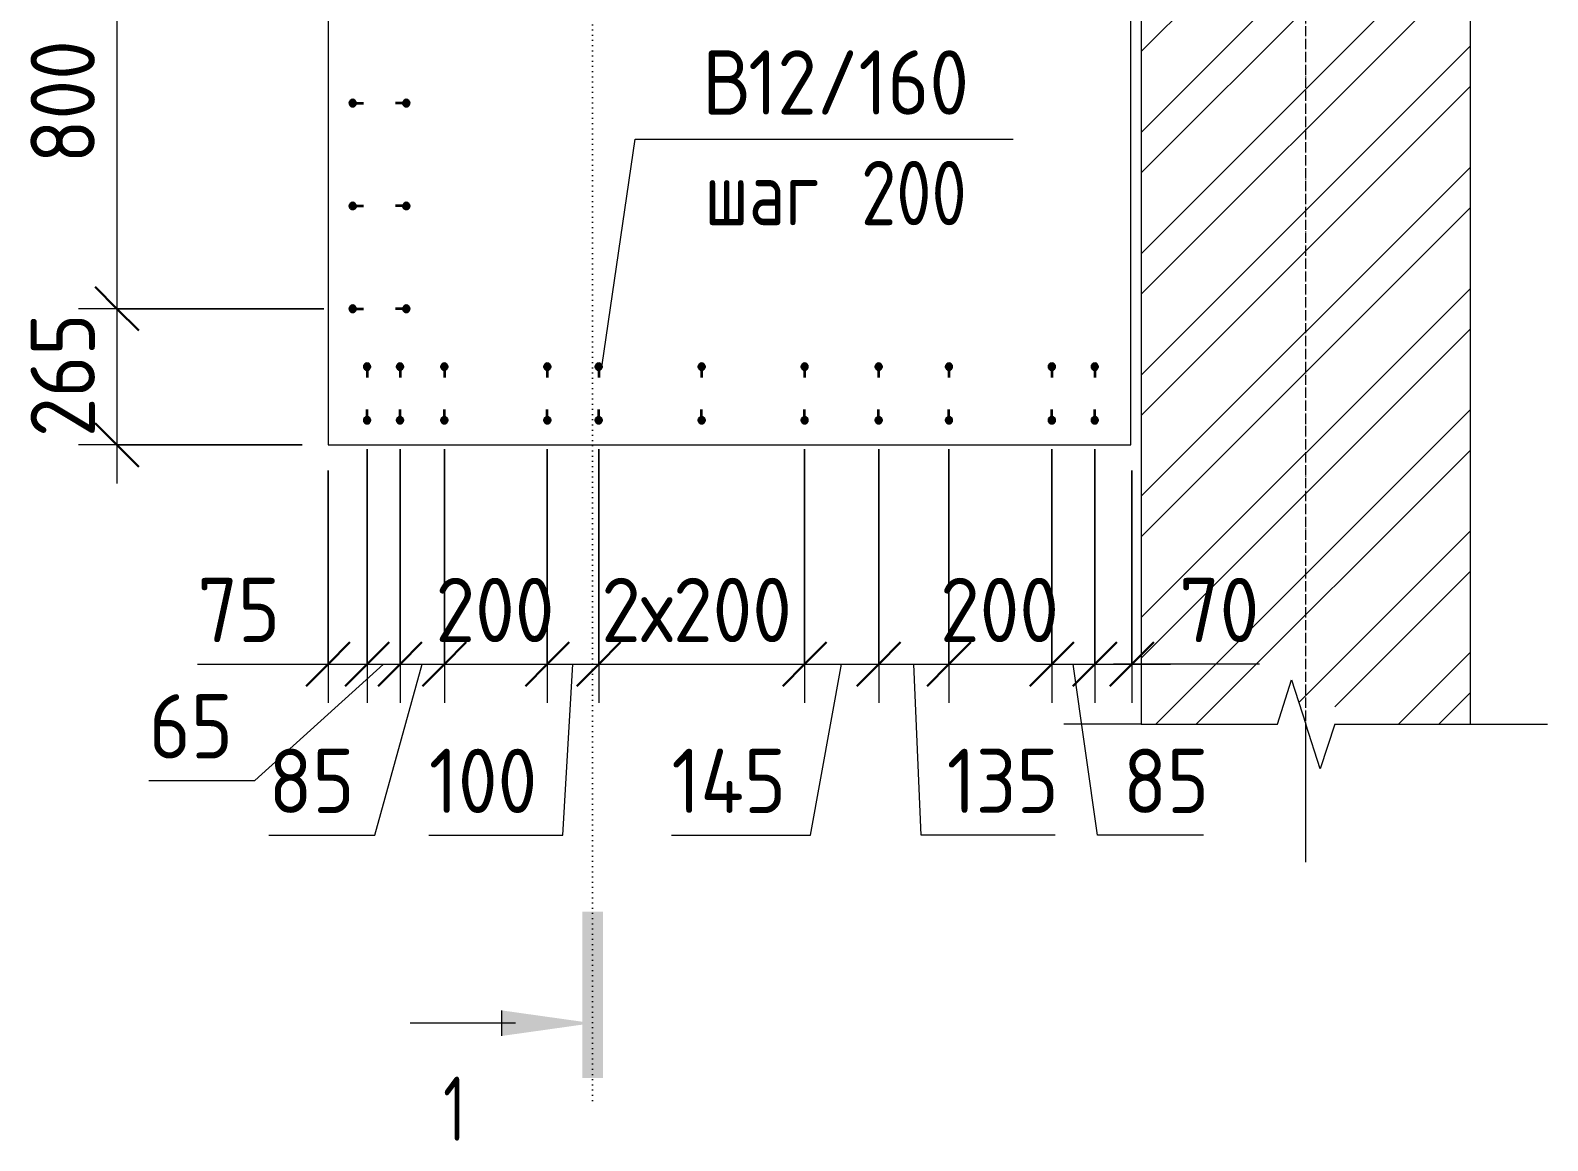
# Model space of a CAD drawing. Header units: millimetres. Extents: x -737 to 48133, y -5064 to 36443.
# Drawn here: x 27852 to 30800, y 30928 to 33086 of the extents above; entities that cross this region are included whole.
import ezdxf

# ---------------------------------------------------------------- set-up
doc = ezdxf.new("R2010")
doc.units = ezdxf.units.MM
doc.linetypes.add('02 Штрихпунктирная _20 мм_', pattern=[25, 20, -2.5, 0, -2.5])
doc.linetypes.add('04 Пунктир 10мм', pattern=[10, 0, -10])
for name, color, linetype, lineweight in [('AA_Dim', 7, 'Continuous', 9), ('AA_Dim-50', 7, 'Continuous', 9), ('AA_Oformlenie', 7, 'Continuous', 9), ('AA_Razrez', 7, 'Continuous', 9), ('AA_Vinoska', 7, 'Continuous', 9), ('AF_Stena', 7, 'Continuous', 20), ('AF_Stena_Опалубка', 253, 'Continuous', 20), ('KR_Armatura', 7, 'Continuous', 20), ('KR_Armatura_Tonkie', 7, 'Continuous', 20), ('KR_Fundament', 7, 'Continuous', 20), ('Оси', 7, 'Continuous', 9)]:
    doc.layers.add(name, color=color, linetype=linetype, lineweight=lineweight)
doc.styles.add('ISOCPEUR_2', font='isocpeur.TTF', dxfattribs={"width": 0.9, "height": 125})
doc.styles.add('ISOCPEUR_4', font='isocpeur.TTF', dxfattribs={"width": 0.7, "height": 125})
doc.styles.add('ISOCPEUR_5', font='isocpeur.TTF', dxfattribs={"width": 0.8, "height": 125})
doc.dimstyles.new('05_Округл_5мм__прозр_', dxfattribs={"dimscale": 304.8, "dimtxt": 125.344371, "dimasz": 0.278871, "dimexe": 0.246063, "dimexo": 0.164042, "dimgap": 0.016404, "dimtad": 1, "dimdec": 0, "dimrnd": 5, "dimdsep": 46, "dimtxsty": 'ISOCPEUR_2', "dimblk1": 'OBLIQUE', "dimblk2": 'OBLIQUE', "dimsah": 1, "dimcen": 0.09, "dimdle": 0.246063, "dimazin": 0, "dimtfac": 1, "dimtdec": 4, "dimtix": 1, "dimtmove": 1, "dimatfit": 3, "dimfxl": 1, "dimtvp": 1, "dimtolj": 1, "dimtzin": 0, "dimlwd": 18, "dimlwe": 18, "dimarcsym": 2})
doc.dimstyles.new('05_Округл_5мм__прозр__1', dxfattribs={"dimscale": 304.8, "dimtxt": 125.344371, "dimasz": 0.278871, "dimexe": 0.246063, "dimexo": 0.164042, "dimgap": 0.016404, "dimtad": 1, "dimdec": 0, "dimrnd": 5, "dimdsep": 46, "dimtxsty": 'ISOCPEUR_2', "dimblk1": 'OBLIQUE', "dimblk2": 'OBLIQUE', "dimsah": 1, "dimcen": 0.09, "dimdle": 0.246063, "dimazin": 0, "dimtfac": 1, "dimtdec": 4, "dimtix": 1, "dimtmove": 0, "dimatfit": 3, "dimfxl": 1, "dimtvp": 1, "dimtolj": 1, "dimtzin": 0, "dimlwd": 18, "dimlwe": 18, "dimarcsym": 2})

# ---------------------------------------------------------------- blocks, each defined once
blk = doc.blocks.new('265_Выпуск П одной длины _НесАрм_РабПлоск_ - В1 _d12_ t250-4071037-Схема расположения арматурных выпусков вундаментной плиты в_о 3_1-Б_1')
at = {"layer": 'KR_Armatura_Tonkie', "lineweight": 35}
for points in [[(-12, 0), (-11.2, -3), (-9, -5.2), (-6, -6), (-3, -5.2), (-1.8, -4.2), (-0.2, -1.6), (0, 0), (-0.8, 3), (-1.8, 4.2), (-4.4, 5.8), (-7.6, 5.8), (-10.2, 4.2), (-11.8, 1.6)], [(92.2, 1.6), (92.2, -1.6), (92.8, -3), (95, -5.2), (98, -6), (100.6, -5.2), (102.2, -4.2), (103.8, -1.6), (103.8, 1.6), (103.2, 3), (100.6, 5.3), (98, 6), (95, 5.2), (92.8, 3)]]:
    blk.add_hatch(color=256, dxfattribs=at).paths.add_polyline_path(points)
at = {"layer": 'KR_Armatura'}
for centre in [(-6, 0), (98, 0)]:
    blk.add_circle(centre, 6, dxfattribs=at)
at = {"layer": 'KR_Armatura_Tonkie', "lineweight": 35}
for p, q in [((0, 0), (15, 0)), ((92, 0), (77, 0))]:
    blk.add_line(p, q, dxfattribs=at)
for centre, start, end in [((-6, 0), 360, 180), ((-6, 0), 180, 360), ((98, 0), 360, 180), ((98, 0), 180, 360)]:
    blk.add_arc(centre, 6, start, end, dxfattribs=at)
blk = doc.blocks.new('265_Выпуск П одной длины _НесАрм_РабПлоск_ - В1 _d12_ t250-V1-Схема расположения арматурных выпусков вундаментной плиты в_о 3_1-Б_1')
at = {"layer": 'KR_Armatura_Tonkie', "lineweight": 35}
for points in [[(-6, 6), (-9, 5.2), (-10.2, 4.2), (-11.8, 1.6), (-12, 0), (-11.2, -3), (-9, -5.2), (-6, -6), (-3, -5.2), (-1.8, -4.2), (-0.2, -1.6), (0, 0), (-0.8, 3), (-1.8, 4.2), (-4.4, 5.8)], [(98, 6), (95, 5.2), (92.8, 3), (92.2, 1.6), (92.2, -1.6), (92.8, -3), (95, -5.2), (98, -6), (99.6, -5.8), (102.2, -4.2), (103.8, -1.6), (103.8, 1.6), (103.2, 3), (101, 5.2), (99.6, 5.8)]]:
    blk.add_hatch(color=256, dxfattribs=at).paths.add_polyline_path(points)
at = {"layer": 'KR_Armatura'}
for centre in [(-6, 0), (98, 0)]:
    blk.add_circle(centre, 6, dxfattribs=at)
at = {"layer": 'KR_Armatura_Tonkie', "lineweight": 35}
for p, q in [((0, 0), (15, 0)), ((92, 0), (77, 0))]:
    blk.add_line(p, q, dxfattribs=at)
for centre, start, end in [((-6, 0), 360, 180), ((-6, 0), 180, 360), ((98, 0), 360, 180), ((98, 0), 180, 360)]:
    blk.add_arc(centre, 6, start, end, dxfattribs=at)
blk = doc.blocks.new('011_ЛинияОбрыва _ЭлУзла_Линия_ - Тип 1-4128965-Схема расположения арматурных выпусков вундаментной плиты в_о 3_1-Б_1')
at = {"layer": 'AA_Oformlenie'}
for p, q in [((0, 0), (265, 0)), ((376.3, 0), (640, 0))]:
    blk.add_line(p, q, dxfattribs=at)
blk = doc.blocks.new('Разрез - Номер узла_ сзади-394133-Схема расположения арматурных выпусков вундаментной плиты в_о 3_1-Б_1')
at = {"layer": 'AA_Razrez'}
for points in [[(7.329, 0.404), (7.329, -0.394), (0.873, -0.394), (0.873, 0.404)], [(3.497, -3.533), (2.503, -3.533), (3, 0)]]:
    blk.add_hatch(color=256, dxfattribs=at).paths.add_polyline_path(points)
for p, q in [((2.503, -3.533), (3.497, -3.533)), ((3, -3), (3, -7.096))]:
    blk.add_line(p, q, dxfattribs=at)
blk = doc.blocks.new('DIMBLOCK39-Схема расположения арматурных выпусков вундаментной плиты в_о 3_1-Б_1')
at = {"layer": 'AA_Dim-50', "lineweight": 30}
for p, q in [((28019.8, 33344.3), (27977.3, 33386.8)), ((28019.8, 33344.3), (28062.3, 33301.8)), ((28019.8, 32544.6), (27977.3, 32587.1)), ((28019.8, 32544.6), (28062.3, 32502.1))]:
    blk.add_line(p, q, dxfattribs=at)
at = {"layer": 'AA_Dim-50', "lineweight": 18}
for p, q in [((28422, 33344.3), (27944.8, 33344.3)), ((28019.8, 33344.3), (28019.8, 32544.6)), ((28019.8, 33344.3), (28422, 33344.3)), ((28422, 32544.6), (27944.8, 32544.6)), ((28019.8, 32544.6), (28422, 32544.6))]:
    blk.add_line(p, q, dxfattribs=at)
at = {"layer": 'AA_Dim-50', "color": 0, "lineweight": 18, "insert": (27851.9, 32827.4), "char_height": 125, "width": 280.961, "attachment_point": 1, "rotation": 90, "line_spacing_factor": 1.135194, "style": 'ISOCPEUR_2'}
blk.add_mtext('800', dxfattribs=at)
blk = doc.blocks.new('_Oblique')
at = {"color": 0, "linetype": 'ByBlock', "lineweight": -2}
blk.add_line((-0.5, -0.5), (0.5, 0.5), dxfattribs=at)
blk = doc.blocks.new('DIMBLOCK40-Схема расположения арматурных выпусков вундаментной плиты в_о 3_1-Б_1')
at = {"layer": 'AA_Dim-50', "lineweight": 30}
for p, q in [((28019.8, 32544.6), (27977.3, 32587.1)), ((28019.8, 32544.6), (28062.3, 32502.1)), ((28019.8, 32280), (27977.3, 32322.5)), ((28019.8, 32280), (28062.3, 32237.5))]:
    blk.add_line(p, q, dxfattribs=at)
at = {"layer": 'AA_Dim-50', "lineweight": 18}
for p, q in [((28422, 32544.6), (27944.8, 32544.6)), ((28019.8, 32544.6), (28019.8, 32205)), ((28019.8, 32544.6), (28422, 32544.6)), ((28380, 32280), (27944.8, 32280)), ((28019.8, 32280), (28380, 32280))]:
    blk.add_line(p, q, dxfattribs=at)
at = {"layer": 'AA_Dim-50', "color": 0, "lineweight": 18, "insert": (27851.9, 32295.2), "char_height": 125, "width": 280.961, "attachment_point": 1, "rotation": 90, "line_spacing_factor": 1.135194, "style": 'ISOCPEUR_2'}
blk.add_mtext('265', dxfattribs=at)
blk = doc.blocks.new('042_М_Арматуры - Диам длина поз _ Комментарий-3662934-Схема расположения арматурных выпусков вундаментной плиты в_о 3_1-Б_1')
at = {"layer": 'AA_Vinoska'}
blk.add_line((-7, 0), (7, 0), dxfattribs=at)
blk = doc.blocks.new('DIMBLOCK41-Схема расположения арматурных выпусков вундаментной плиты в_о 3_1-Б_1')
at = {"layer": 'AA_Dim-50', "lineweight": 18}
for p, q in [((28506, 32272), (28506, 31778.8)), ((28506, 31853.8), (28506, 32272)), ((28430, 32230), (28430, 31778.8)), ((28430, 31853.8), (28430, 32230)), ((28176.2, 31853.8), (28382.2, 31853.8)), ((28355, 31853.8), (28506, 31853.8)), ((28382.2, 31853.8), (28468, 31853.8))]:
    blk.add_line(p, q, dxfattribs=at)
at = {"layer": 'AA_Dim-50', "lineweight": 30}
for p, q in [((28430, 31853.8), (28472.5, 31896.3)), ((28506, 31853.8), (28548.5, 31896.3)), ((28430, 31853.8), (28387.5, 31811.3)), ((28506, 31853.8), (28463.5, 31811.3))]:
    blk.add_line(p, q, dxfattribs=at)
at = {"layer": 'AA_Dim-50', "color": 0, "lineweight": 18, "insert": (28176.2, 32021.6), "char_height": 125, "width": 187.307, "attachment_point": 1, "line_spacing_factor": 1.135194, "style": 'ISOCPEUR_2'}
blk.add_mtext('75', dxfattribs=at)
blk = doc.blocks.new('DIMBLOCK42-Схема расположения арматурных выпусков вундаментной плиты в_о 3_1-Б_1')
at = {"layer": 'AA_Dim-50', "lineweight": 18}
for p, q in [((28506, 32272), (28506, 31778.8)), ((28506, 31853.8), (28506, 32272)), ((28570, 32272), (28570, 31778.8)), ((28570, 31853.8), (28570, 32272)), ((28287.9, 31627.7), (28538, 31853.8)), ((28506, 31853.8), (28570, 31853.8)), ((28081.8, 31627.7), (28287.9, 31627.7))]:
    blk.add_line(p, q, dxfattribs=at)
at = {"layer": 'AA_Dim-50', "lineweight": 30}
for p, q in [((28506, 31853.8), (28548.5, 31896.3)), ((28570, 31853.8), (28612.5, 31896.3)), ((28506, 31853.8), (28463.5, 31811.3)), ((28570, 31853.8), (28527.5, 31811.3))]:
    blk.add_line(p, q, dxfattribs=at)
at = {"layer": 'AA_Dim-50', "color": 0, "lineweight": 18, "insert": (28081.8, 31795.5), "char_height": 125, "width": 187.307, "attachment_point": 1, "line_spacing_factor": 1.135194, "style": 'ISOCPEUR_2'}
blk.add_mtext('65', dxfattribs=at)
blk = doc.blocks.new('DIMBLOCK43-Схема расположения арматурных выпусков вундаментной плиты в_о 3_1-Б_1')
at = {"layer": 'AA_Dim-50', "lineweight": 18}
for p, q in [((28570, 32272), (28570, 31778.8)), ((28570, 31853.8), (28570, 32272)), ((28656, 32272), (28656, 31778.8)), ((28656, 31853.8), (28656, 32272)), ((28520.8, 31521.6), (28613, 31853.8)), ((28570, 31853.8), (28656, 31853.8)), ((28314.7, 31521.6), (28520.8, 31521.6))]:
    blk.add_line(p, q, dxfattribs=at)
at = {"layer": 'AA_Dim-50', "lineweight": 30}
for p, q in [((28570, 31853.8), (28612.5, 31896.3)), ((28656, 31853.8), (28698.5, 31896.3)), ((28570, 31853.8), (28527.5, 31811.3)), ((28656, 31853.8), (28613.5, 31811.3))]:
    blk.add_line(p, q, dxfattribs=at)
at = {"layer": 'AA_Dim-50', "color": 0, "lineweight": 18, "insert": (28314.7, 31689.4), "char_height": 125, "width": 187.307, "attachment_point": 1, "line_spacing_factor": 1.135194, "style": 'ISOCPEUR_2'}
blk.add_mtext('85', dxfattribs=at)
blk = doc.blocks.new('DIMBLOCK44-Схема расположения арматурных выпусков вундаментной плиты в_о 3_1-Б_1')
at = {"layer": 'AA_Dim-50', "lineweight": 18}
for p, q in [((28656, 32272), (28656, 31778.8)), ((28656, 31853.8), (28656, 32272)), ((28856, 32272), (28856, 31778.8)), ((28856, 31853.8), (28856, 32272)), ((28656, 31853.8), (28856, 31853.8))]:
    blk.add_line(p, q, dxfattribs=at)
at = {"layer": 'AA_Dim-50', "lineweight": 30}
for p, q in [((28656, 31853.8), (28698.5, 31896.3)), ((28856, 31853.8), (28898.5, 31896.3)), ((28656, 31853.8), (28613.5, 31811.3)), ((28856, 31853.8), (28813.5, 31811.3))]:
    blk.add_line(p, q, dxfattribs=at)
at = {"layer": 'AA_Dim-50', "color": 0, "lineweight": 18, "insert": (28638.9, 32021.6), "char_height": 125, "width": 280.961, "attachment_point": 1, "line_spacing_factor": 1.135194, "style": 'ISOCPEUR_2'}
blk.add_mtext('200', dxfattribs=at)
blk = doc.blocks.new('DIMBLOCK45-Схема расположения арматурных выпусков вундаментной плиты в_о 3_1-Б_1')
at = {"layer": 'AA_Dim-50', "lineweight": 18}
for p, q in [((28856, 32272), (28856, 31778.8)), ((28856, 31853.8), (28856, 32272)), ((28956, 32272), (28956, 31778.8)), ((28956, 31853.8), (28956, 32272)), ((28856, 31853.8), (28956, 31853.8)), ((28886.5, 31521.6), (28906, 31853.8)), ((28626.1, 31521.6), (28886.5, 31521.6))]:
    blk.add_line(p, q, dxfattribs=at)
at = {"layer": 'AA_Dim-50', "lineweight": 30}
for p, q in [((28856, 31853.8), (28898.5, 31896.3)), ((28956, 31853.8), (28998.5, 31896.3)), ((28856, 31853.8), (28813.5, 31811.3)), ((28956, 31853.8), (28913.5, 31811.3))]:
    blk.add_line(p, q, dxfattribs=at)
at = {"layer": 'AA_Dim-50', "color": 0, "lineweight": 18, "insert": (28626.1, 31689.4), "char_height": 125, "width": 252.581, "attachment_point": 1, "line_spacing_factor": 1.135194, "style": 'ISOCPEUR_2'}
blk.add_mtext('100', dxfattribs=at)
blk = doc.blocks.new('DIMBLOCK46-Схема расположения арматурных выпусков вундаментной плиты в_о 3_1-Б_1')
at = {"layer": 'AA_Dim-50', "lineweight": 18}
for p, q in [((28956, 32272), (28956, 31778.8)), ((28956, 31853.8), (28956, 32272)), ((29356, 32272), (29356, 31778.8)), ((29356, 31853.8), (29356, 32272)), ((28956, 31853.8), (29356, 31853.8))]:
    blk.add_line(p, q, dxfattribs=at)
at = {"layer": 'AA_Dim-50', "lineweight": 30}
for p, q in [((28956, 31853.8), (28998.5, 31896.3)), ((29356, 31853.8), (29398.5, 31896.3)), ((28956, 31853.8), (28913.5, 31811.3)), ((29356, 31853.8), (29313.5, 31811.3))]:
    blk.add_line(p, q, dxfattribs=at)
at = {"layer": 'AA_Dim-50', "color": 0, "lineweight": 18, "insert": (28960.9, 32021.6), "char_height": 125, "width": 468.268, "attachment_point": 1, "line_spacing_factor": 1.135194, "style": 'ISOCPEUR_2'}
blk.add_mtext('2х200', dxfattribs=at)
blk = doc.blocks.new('DIMBLOCK47-Схема расположения арматурных выпусков вундаментной плиты в_о 3_1-Б_1')
at = {"layer": 'AA_Dim-50', "lineweight": 18}
for p, q in [((29356, 32272), (29356, 31778.8)), ((29356, 31853.8), (29356, 32272)), ((29500, 32272), (29500, 31778.8)), ((29500, 31853.8), (29500, 32272)), ((29356, 31853.8), (29500, 31853.8)), ((29367.3, 31521.6), (29428, 31853.8)), ((29097.3, 31521.6), (29367.3, 31521.6))]:
    blk.add_line(p, q, dxfattribs=at)
at = {"layer": 'AA_Dim-50', "lineweight": 30}
for p, q in [((29356, 31853.8), (29398.5, 31896.3)), ((29500, 31853.8), (29542.5, 31896.3)), ((29356, 31853.8), (29313.5, 31811.3)), ((29500, 31853.8), (29457.5, 31811.3))]:
    blk.add_line(p, q, dxfattribs=at)
at = {"layer": 'AA_Dim-50', "color": 0, "lineweight": 18, "insert": (29097.3, 31689.4), "char_height": 125, "width": 263.933, "attachment_point": 1, "line_spacing_factor": 1.135194, "style": 'ISOCPEUR_2'}
blk.add_mtext('145', dxfattribs=at)
blk = doc.blocks.new('DIMBLOCK48-Схема расположения арматурных выпусков вундаментной плиты в_о 3_1-Б_1')
at = {"layer": 'AA_Dim-50', "lineweight": 18}
for p, q in [((29500, 32272), (29500, 31778.8)), ((29500, 31853.8), (29500, 32272)), ((29636.5, 32272), (29636.5, 31778.8)), ((29636.5, 31853.8), (29636.5, 32272)), ((29500, 31853.8), (29636.5, 31853.8)), ((29582.4, 31521.6), (29568.2, 31853.8)), ((29842.9, 31521.6), (29582.4, 31521.6))]:
    blk.add_line(p, q, dxfattribs=at)
at = {"layer": 'AA_Dim-50', "lineweight": 30}
for p, q in [((29500, 31853.8), (29542.5, 31896.3)), ((29636.5, 31853.8), (29679, 31896.3)), ((29500, 31853.8), (29457.5, 31811.3)), ((29636.5, 31853.8), (29594, 31811.3))]:
    blk.add_line(p, q, dxfattribs=at)
at = {"layer": 'AA_Dim-50', "color": 0, "lineweight": 18, "insert": (29632.4, 31689.4), "char_height": 125, "width": 252.581, "attachment_point": 1, "line_spacing_factor": 1.135194, "style": 'ISOCPEUR_2'}
blk.add_mtext('135', dxfattribs=at)
blk = doc.blocks.new('DIMBLOCK49-Схема расположения арматурных выпусков вундаментной плиты в_о 3_1-Б_1')
at = {"layer": 'AA_Dim-50', "lineweight": 18}
for p, q in [((29636.5, 32272), (29636.5, 31778.8)), ((29636.5, 31853.8), (29636.5, 32272)), ((29836.5, 32272), (29836.5, 31778.8)), ((29836.5, 31853.8), (29836.5, 32272)), ((29636.5, 31853.8), (29836.5, 31853.8))]:
    blk.add_line(p, q, dxfattribs=at)
at = {"layer": 'AA_Dim-50', "lineweight": 30}
for p, q in [((29636.5, 31853.8), (29679, 31896.3)), ((29836.5, 31853.8), (29879, 31896.3)), ((29636.5, 31853.8), (29594, 31811.3)), ((29836.5, 31853.8), (29794, 31811.3))]:
    blk.add_line(p, q, dxfattribs=at)
at = {"layer": 'AA_Dim-50', "color": 0, "lineweight": 18, "insert": (29619.4, 32021.6), "char_height": 125, "width": 280.961, "attachment_point": 1, "line_spacing_factor": 1.135194, "style": 'ISOCPEUR_2'}
blk.add_mtext('200', dxfattribs=at)
blk = doc.blocks.new('DIMBLOCK50-Схема расположения арматурных выпусков вундаментной плиты в_о 3_1-Б_1')
at = {"layer": 'AA_Dim-50', "lineweight": 18}
for p, q in [((29836.5, 32272), (29836.5, 31778.8)), ((29836.5, 31853.8), (29836.5, 32272)), ((29920, 32272), (29920, 31778.8)), ((29920, 31853.8), (29920, 32272)), ((29836.5, 31853.8), (29920, 31853.8)), ((29925.2, 31521.6), (29878.2, 31853.8)), ((30131.3, 31521.6), (29925.2, 31521.6))]:
    blk.add_line(p, q, dxfattribs=at)
at = {"layer": 'AA_Dim-50', "lineweight": 30}
for p, q in [((29836.5, 31853.8), (29879, 31896.3)), ((29920, 31853.8), (29962.5, 31896.3)), ((29836.5, 31853.8), (29794, 31811.3)), ((29920, 31853.8), (29877.5, 31811.3))]:
    blk.add_line(p, q, dxfattribs=at)
at = {"layer": 'AA_Dim-50', "color": 0, "lineweight": 18, "insert": (29975.2, 31689.4), "char_height": 125, "width": 187.307, "attachment_point": 1, "line_spacing_factor": 1.135194, "style": 'ISOCPEUR_2'}
blk.add_mtext('85', dxfattribs=at)
blk = doc.blocks.new('DIMBLOCK51-Схема расположения арматурных выпусков вундаментной плиты в_о 3_1-Б_1')
at = {"layer": 'AA_Dim-50', "lineweight": 18}
for p, q in [((29920, 32272), (29920, 31778.8)), ((29920, 31853.8), (29920, 32272)), ((29992, 32230), (29992, 31778.8)), ((29992, 31853.8), (29992, 32230)), ((29920, 31853.8), (30067, 31853.8)), ((30033.8, 31853.8), (29956, 31853.8)), ((30239.9, 31853.8), (30033.8, 31853.8))]:
    blk.add_line(p, q, dxfattribs=at)
at = {"layer": 'AA_Dim-50', "lineweight": 30}
for p, q in [((29920, 31853.8), (29962.5, 31896.3)), ((29992, 31853.8), (30034.5, 31896.3)), ((29920, 31853.8), (29877.5, 31811.3)), ((29992, 31853.8), (29949.5, 31811.3))]:
    blk.add_line(p, q, dxfattribs=at)
at = {"layer": 'AA_Dim-50', "color": 0, "lineweight": 18, "insert": (30083.8, 32021.6), "char_height": 125, "width": 187.307, "attachment_point": 1, "line_spacing_factor": 1.135194, "style": 'ISOCPEUR_2'}
blk.add_mtext('70', dxfattribs=at)

msp = doc.modelspace()

# ---------------------------------------------------------------- hatches: boundary and pattern name
at = {"layer": 'AF_Stena', "lineweight": 9}
h = msp.add_hatch(dxfattribs=at)
h.set_pattern_fill('FP_13', color=256, style=0, pattern_type=2)
h.set_pattern_definition([(45, (26589.16, 0), (-117.8655, 117.8655), []), (45, (26667.73, 0), (-117.8655, 117.8655), [])])
h.paths.add_polyline_path([(30009.9801, 31736.9862), (30274.9801, 31736.9862), (30302.4801, 31823.5887), (30329.9801, 31736.9862), (30329.9801, 31776.2389), (30386.2888, 31776.2389), (30386.2888, 31736.9862), (30649.9801, 31736.9862), (30649.9801, 34891.5133), (30386.2888, 34891.5133), (30386.2888, 34852.2606), (30329.9801, 34852.2606), (30329.9801, 34891.5133), (30302.4801, 34804.9108), (30274.9801, 34891.5133), (30009.9801, 34891.5133), (30009.9801, 31907.1332)])

# ---------------------------------------------------------------- linework, layer by layer
at = {"layer": 'AA_Razrez', "linetype": '04 Пунктир 10мм'}
msp.add_line((28944.0756, 31005.9444), (28944.0756, 35032.1843), dxfattribs=at)
at = {"layer": 'AA_Vinoska'}
for p, q in [((28962.4007, 32435.5558), (29026.5049, 32874.4472)), ((29026.5049, 32874.4472), (29061.2561, 32874.4472)), ((30274.9801, 31736.9862), (30302.4801, 31823.5887)), ((30302.4801, 31823.5887), (30329.9801, 31736.9862)), ((30009.9801, 31736.9862), (29859.9801, 31736.9862)), ((30358.1344, 31650.336), (30329.9801, 31736.9862)), ((30386.2888, 31736.9862), (30358.1344, 31650.336)), ((30649.9801, 31736.9862), (30799.9801, 31736.9862))]:
    msp.add_line(p, q, dxfattribs=at)
at = {"layer": 'AF_Stena_Опалубка'}
for p, q in [((30009.9801, 34891.5133), (30009.9801, 31736.9862)), ((30649.9801, 31736.9862), (30649.9801, 34891.5133))]:
    msp.add_line(p, q, dxfattribs=at)
at = {"layer": 'KR_Fundament'}
for p, q in [((28429.9801, 34510), (28429.9801, 32280)), ((29989.9801, 32280), (29989.9801, 34510)), ((28429.9801, 32280), (29989.9801, 32280))]:
    msp.add_line(p, q, dxfattribs=at)
at = {"layer": 'Оси', "linetype": '02 Штрихпунктирная _20 мм_'}
msp.add_line((30329.9801, 31718.7855), (30329.9801, 34938.3938), dxfattribs=at)
at = {"layer": 'Оси'}
msp.add_line((30329.9801, 31468.7855), (30329.9801, 31718.7855), dxfattribs=at)

# ---------------------------------------------------------------- block references
at = {"layer": 'AA_Oformlenie'}
msp.add_blockref('011_ЛинияОбрыва _ЭлУзла_Линия_ - Тип 1-4128965-Схема расположения арматурных выпусков вундаментной плиты в_о 3_1-Б_1', (30009.9801, 31736.9862), dxfattribs=at)
at = {"layer": 'AA_Razrez', "extrusion": (0, 0, -1), "xscale": 49.99999999999998, "yscale": 49.99999999999998, "zscale": 49.99999999999998, "rotation": 90.00000000000001}
msp.add_blockref('Разрез - Номер узла_ сзади-394133-Схема расположения арматурных выпусков вундаментной плиты в_о 3_1-Б_1', (-28944.0756, 31005.9444), dxfattribs=at)
at = {"layer": 'AA_Vinoska', "xscale": 49.99999999999998, "yscale": 49.99999999999998, "zscale": 49.99999999999998}
msp.add_blockref('042_М_Арматуры - Диам длина поз _ Комментарий-3662934-Схема расположения арматурных выпусков вундаментной плиты в_о 3_1-Б_1', (29411.2561, 32874.4472), dxfattribs=at)
at = {"layer": 'KR_Armatura_Tonkie', "lineweight": 35}
for name, p, rotation in [('265_Выпуск П одной длины _НесАрм_РабПлоск_ - В1 _d12_ t250-V1-Схема расположения арматурных выпусков вундаментной плиты в_о 3_1-Б_1', (28575.9801, 32944.4632), 180), ('265_Выпуск П одной длины _НесАрм_РабПлоск_ - В1 _d12_ t250-V1-Схема расположения арматурных выпусков вундаментной плиты в_о 3_1-Б_1', (28575.9801, 32744.5388), 180), ('265_Выпуск П одной длины _НесАрм_РабПлоск_ - В1 _d12_ t250-V1-Схема расположения арматурных выпусков вундаментной плиты в_о 3_1-Б_1', (28575.9801, 32544.6145), 180), ('265_Выпуск П одной длины _НесАрм_РабПлоск_ - В1 _d12_ t250-4071037-Схема расположения арматурных выпусков вундаментной плиты в_о 3_1-Б_1', (28505.9801, 32334), 89.99999999999955), ('265_Выпуск П одной длины _НесАрм_РабПлоск_ - В1 _d12_ t250-4071037-Схема расположения арматурных выпусков вундаментной плиты в_о 3_1-Б_1', (28569.9801, 32334), 89.99999999999955), ('265_Выпуск П одной длины _НесАрм_РабПлоск_ - В1 _d12_ t250-4071037-Схема расположения арматурных выпусков вундаментной плиты в_о 3_1-Б_1', (28655.9801, 32334), 89.99999999999955), ('265_Выпуск П одной длины _НесАрм_РабПлоск_ - В1 _d12_ t250-4071037-Схема расположения арматурных выпусков вундаментной плиты в_о 3_1-Б_1', (28855.9801, 32334), 89.99999999999955), ('265_Выпуск П одной длины _НесАрм_РабПлоск_ - В1 _d12_ t250-4071037-Схема расположения арматурных выпусков вундаментной плиты в_о 3_1-Б_1', (28955.9801, 32334), 89.99999999999955), ('265_Выпуск П одной длины _НесАрм_РабПлоск_ - В1 _d12_ t250-4071037-Схема расположения арматурных выпусков вундаментной плиты в_о 3_1-Б_1', (29155.9801, 32334), 89.99999999999955), ('265_Выпуск П одной длины _НесАрм_РабПлоск_ - В1 _d12_ t250-4071037-Схема расположения арматурных выпусков вундаментной плиты в_о 3_1-Б_1', (29355.9801, 32334), 89.99999999999955), ('265_Выпуск П одной длины _НесАрм_РабПлоск_ - В1 _d12_ t250-4071037-Схема расположения арматурных выпусков вундаментной плиты в_о 3_1-Б_1', (29499.9801, 32334), 89.99999999999955), ('265_Выпуск П одной длины _НесАрм_РабПлоск_ - В1 _d12_ t250-4071037-Схема расположения арматурных выпусков вундаментной плиты в_о 3_1-Б_1', (29636.4801, 32334), 89.99999999999955), ('265_Выпуск П одной длины _НесАрм_РабПлоск_ - В1 _d12_ t250-4071037-Схема расположения арматурных выпусков вундаментной плиты в_о 3_1-Б_1', (29836.4801, 32334), 89.99999999999955), ('265_Выпуск П одной длины _НесАрм_РабПлоск_ - В1 _d12_ t250-4071037-Схема расположения арматурных выпусков вундаментной плиты в_о 3_1-Б_1', (29919.9801, 32334), 89.99999999999955)]:
    msp.add_blockref(name, p, dxfattribs=dict(at, rotation=rotation))

# ---------------------------------------------------------------- texts
at = {"layer": 'AA_Razrez', "insert": (28653.7192, 31052.1825), "char_height": 125, "width": 53.312219, "attachment_point": 1, "style": 'ISOCPEUR_4'}
msp.add_mtext('\\fISOCPEUR|b0|i0|c204|p34|;\\W.7;1', dxfattribs=at)
at = {"layer": 'AA_Vinoska', "char_height": 125, "attachment_point": 1}
for s, insert, width, style in [('\\fISOCPEUR|b0|i0|c204|p34|;\\W.9;В', (29157.2631, 33046.9596), 108.227812, 'ISOCPEUR_2'), ('12/160', (29246.5599, 33046.9596), 526.708687, 'ISOCPEUR_2'), (' 200', (29402.1089, 32832.007), 333.502, 'ISOCPEUR_5'), ('шаг', (29161.3381, 32832.007), 291.81425, 'ISOCPEUR_5')]:
    msp.add_mtext(s, dxfattribs=dict(at, insert=insert, width=width, style=style))

# ---------------------------------------------------------------- dimensions: what is measured, and where the dimension line sits
at = {"layer": 'AA_Dim', "lineweight": 18}
for base, p1, p2, override, picture, middle in [((28019.755, 32544.6145), (28471.9801, 33344.3119), (28471.9801, 32544.6145), {"dimpost": '<>', "dimfxl": 799.697474}, 'DIMBLOCK39-Схема расположения арматурных выпусков вундаментной плиты в_о 3_1-Б_1', (27952.255, 32944.4632)), ((28019.755, 32280), (28471.9801, 32544.6145), (28429.9801, 32280), {"dimpost": '<>', "dimfxl": 267.926887}, 'DIMBLOCK40-Схема расположения арматурных выпусков вундаментной плиты в_о 3_1-Б_1', (27952.255, 32412.3072))]:
    dim = msp.add_linear_dim(base=base, p1=p1, p2=p2, angle=90, dimstyle='05_Округл_5мм__прозр__1', override=override, dxfattribs=at)
    dim.commit()
    dim.dimension.update_dxf_attribs({"geometry": picture, "text_midpoint": middle})
for base, p1, p2, override, picture, middle in [((28569.9801, 31853.8024), (28505.9801, 32322), (28569.9801, 32322), {"dimpost": '<>', "dimfxl": 64}, 'DIMBLOCK42-Схема расположения арматурных выпусков вундаментной плиты в_о 3_1-Б_1', (28175.4968, 31712.1751)), ((28505.9801, 31853.8024), (28429.9801, 32280), (28505.9801, 32322), {"dimpost": '<>', "dimfxl": 86.833173}, 'DIMBLOCK41-Схема расположения арматурных выпусков вундаментной плиты в_о 3_1-Б_1', (28269.8091, 31938.3089)), ((28655.9801, 31853.8024), (28569.9801, 32322), (28655.9801, 32322), {"dimpost": '<>', "dimfxl": 86}, 'DIMBLOCK43-Схема расположения арматурных выпусков вундаментной плиты в_о 3_1-Б_1', (28408.3182, 31606.112)), ((28955.9801, 31853.8024), (28855.9801, 32322), (28955.9801, 32322), {"dimpost": '<>', "dimfxl": 100}, 'DIMBLOCK45-Схема расположения арматурных выпусков вундаментной плиты в_о 3_1-Б_1', (28752.3525, 31606.112)), ((29499.9801, 31853.8024), (29355.9801, 32322), (29499.9801, 32322), {"dimpost": '<>', "dimfxl": 144}, 'DIMBLOCK47-Схема расположения арматурных выпусков вундаментной плиты в_о 3_1-Б_1', (29229.2889, 31606.112)), ((29636.4801014925, 31853.8024382478), (29499.9801014925, 32322), (29636.4801014925, 32322), {"dimpost": '<>', "dimfxl": 136.5}, 'DIMBLOCK48-Схема расположения арматурных выпусков вундаментной плиты в_о 3_1-Б_1', (29758.6583973063, 31606.1119637524)), ((29919.9801014925, 31853.8024382478), (29836.4801014925, 32322), (29919.9801014925, 32322), {"dimpost": '<>', "dimfxl": 83.5}, 'DIMBLOCK50-Схема расположения арматурных выпусков вундаментной плиты в_о 3_1-Б_1', (30068.8212999677, 31606.1119637524)), ((29991.9801, 31853.8024), (29919.9801, 32322), (29991.9801, 32280), {"dimpost": '<>', "dimfxl": 83.354664}, 'DIMBLOCK51-Схема расположения арматурных выпусков вундаментной плиты в_о 3_1-Б_1', (30177.4713, 31938.3089))]:
    dim = msp.add_linear_dim(base=base, p1=p1, p2=p2, dimstyle='05_Округл_5мм__прозр_', override=override, dxfattribs=at)
    dim.commit()
    dim.dimension.update_dxf_attribs({"geometry": picture, "text_midpoint": middle, "dimtype": 160})
for base, p1, p2, picture, middle in [((28855.9801, 31853.8024), (28655.9801, 32322), (28855.9801, 32322), 'DIMBLOCK44-Схема расположения арматурных выпусков вундаментной плиты в_о 3_1-Б_1', (28755.9801, 31921.3024)), ((29836.4801, 31853.8024), (29636.4801, 32322), (29836.4801, 32322), 'DIMBLOCK49-Схема расположения арматурных выпусков вундаментной плиты в_о 3_1-Б_1', (29736.4801, 31921.3024))]:
    dim = msp.add_linear_dim(base=base, p1=p1, p2=p2, dimstyle='05_Округл_5мм__прозр__1', override={"dimpost": '<>', "dimfxl": 200}, dxfattribs=at)
    dim.commit()
    dim.dimension.update_dxf_attribs({"geometry": picture, "text_midpoint": middle})
dim = msp.add_linear_dim(base=(29355.9801, 31853.8024), p1=(28955.9801, 32322), p2=(29355.9801, 32322), text='2х200', dimstyle='05_Округл_5мм__прозр__1', override={"dimpost": '<>', "dimfxl": 400}, dxfattribs=at)
dim.commit()
dim.dimension.update_dxf_attribs({"geometry": 'DIMBLOCK46-Схема расположения арматурных выпусков вундаментной плиты в_о 3_1-Б_1', "text_midpoint": (29155.9801, 31921.3024)})

doc.saveas('drawing.dxf')
